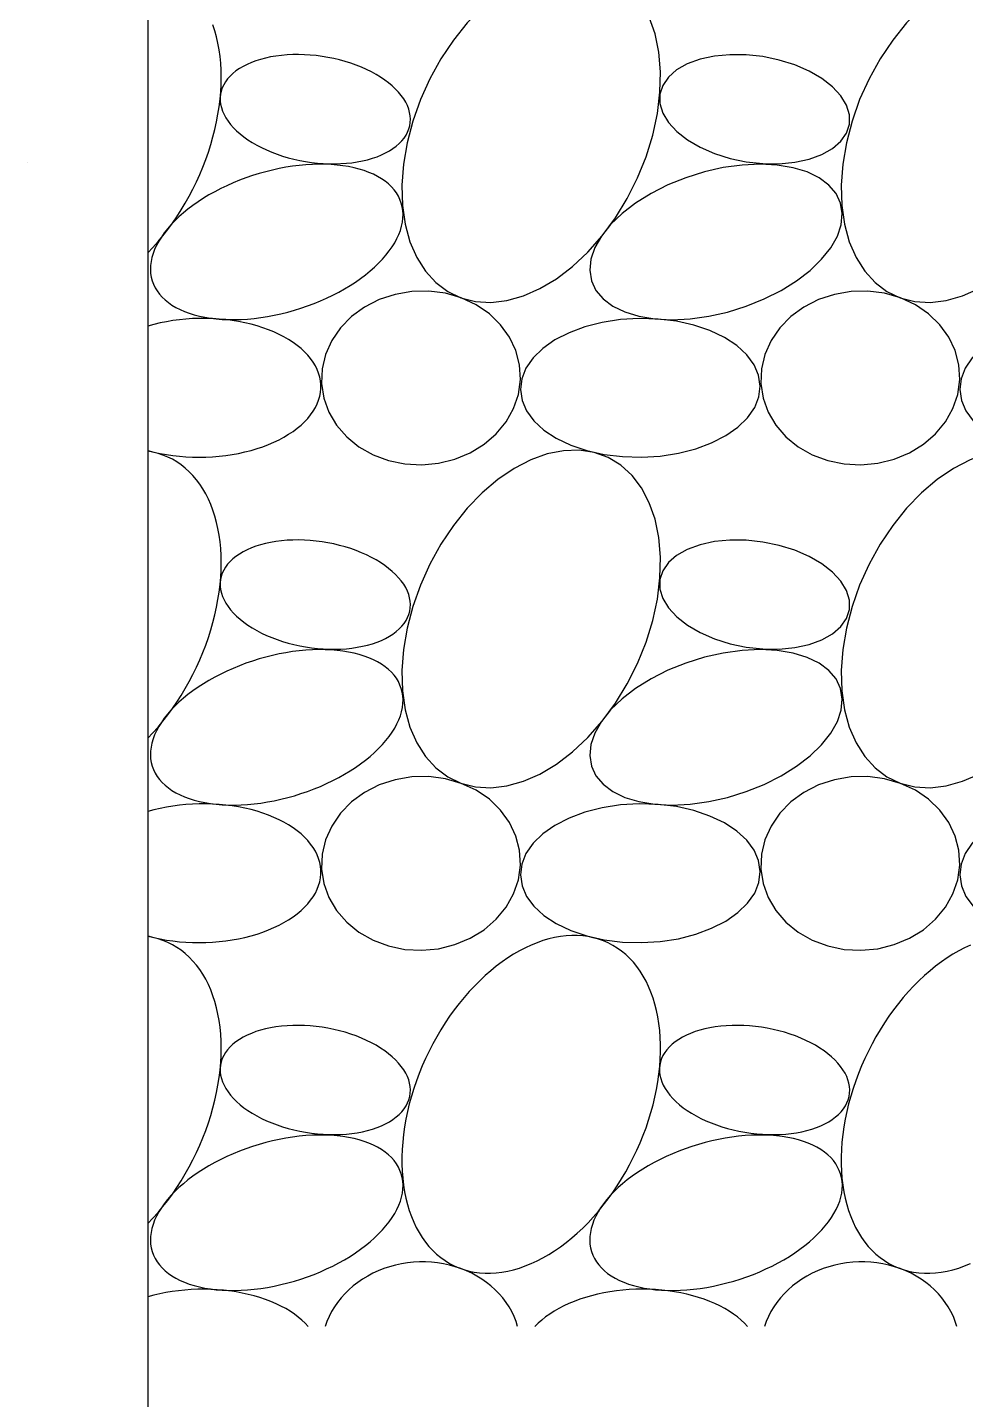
# Model space of a CAD drawing. Extents: x 10 to 698, y 9 to 300.
# Drawn here: x 645.987 to 648.121, y 136.613 to 139.733 of the extents above; entities that cross this region are included whole.
import ezdxf

# ---------------------------------------------------------------- set-up
doc = ezdxf.new("R2010")
doc.units = 0
doc.header["$LTSCALE"] = 0.5
doc.header["$MEASUREMENT"] = 0
doc.layers.get('0').update_dxf_attribs({"linetype": 'CONTINUOUS'})
doc.layers.add('A-DETL-MCUT', color=2, linetype='CONTINUOUS')
doc.layers.add('A-DETL-PATT', color=8, linetype='CONTINUOUS')

# ---------------------------------------------------------------- blocks, each defined once
blk = doc.blocks.new('BATT-01')
at = {"flags": 128}
for points in [[(-0.06648, 0.06741), (-0.07044, 0.06884), (-0.07469, 0.06949), (-0.07917, 0.06935), (-0.0838, 0.06843), (-0.0885, 0.06674), (-0.09321, 0.0643), (-0.09783, 0.06116), (-0.1023, 0.05738), (-0.10654, 0.053), (-0.11048, 0.04811), (-0.11406, 0.04278), (-0.11721, 0.0371), (-0.1199, 0.03117), (-0.12206, 0.02508), (-0.12368, 0.01893), (-0.12471, 0.01282), (-0.12515, 0.00685), (-0.12498, 0.00113), (-0.12421, -0.00426), (-0.12285, -0.00922), (-0.12093, -0.01368), (-0.11847, -0.01756), (-0.11552, -0.0208), (-0.11213, -0.02335), (-0.10834, -0.02515), (-0.10422, -0.0262), (-0.09985, -0.02645), (-0.09529, -0.02592), (-0.09061, -0.02461), (-0.0859, -0.02254), (-0.08122, -0.01975), (-0.07667, -0.01628), (-0.07231, -0.01219), (-0.06821, -0.00755), (-0.06444, -0.00243), (-0.06107, 0.00309), (-0.05814, 0.0089), (-0.05571, 0.01493), (-0.05382, 0.02106), (-0.05249, 0.0272), (-0.05176, 0.03325), (-0.05162, 0.03911), (-0.05209, 0.04467), (-0.05315, 0.04986), (-0.0548, 0.05458), (-0.05699, 0.05876), (-0.0597, 0.06233), (-0.06288, 0.06523)], [(-0.0518, 0.0327), (-0.0518, 0.03004), (-0.05098, 0.02734), (-0.04936, 0.02466), (-0.047, 0.02211), (-0.04397, 0.01974), (-0.04036, 0.01764), (-0.03627, 0.01587), (-0.03184, 0.01448), (-0.0272, 0.01352), (-0.02248, 0.01301), (-0.01783, 0.01297), (-0.0134, 0.0134), (-0.00932, 0.01429), (-0.00571, 0.0156), (-0.00268, 0.01731), (-0.00032, 0.01936), (0.00129, 0.02168), (0.00211, 0.02421), (0.00211, 0.02687), (0.00129, 0.02958), (-0.00032, 0.03225), (-0.00268, 0.03481), (-0.00571, 0.03717), (-0.00933, 0.03927), (-0.01341, 0.04104), (-0.01785, 0.04243), (-0.02249, 0.04339), (-0.02721, 0.0439), (-0.03185, 0.04395), (-0.03628, 0.04352), (-0.04037, 0.04263), (-0.04398, 0.04131), (-0.04701, 0.0396), (-0.04937, 0.03756), (-0.05098, 0.03523)], [(-0.07123, -0.0203), (-0.06995, -0.02303), (-0.0679, -0.02545), (-0.06514, -0.02751), (-0.06172, -0.02917), (-0.05772, -0.03038), (-0.05324, -0.03112), (-0.04836, -0.03137), (-0.0432, -0.03112), (-0.03788, -0.03039), (-0.03252, -0.02919), (-0.02722, -0.02754), (-0.02212, -0.02548), (-0.01732, -0.02307), (-0.01294, -0.02034), (-0.00907, -0.01737), (-0.00579, -0.01421), (-0.00319, -0.01095), (-0.00131, -0.00765), (-0.00021, -0.00438), (0.0001, -0.00123), (-0.00039, 0.00175), (-0.00167, 0.00448), (-0.00372, 0.0069), (-0.00648, 0.00897), (-0.0099, 0.01062), (-0.0139, 0.01183), (-0.01839, 0.01257), (-0.02326, 0.01282), (-0.02842, 0.01257), (-0.03374, 0.01184), (-0.03911, 0.01064), (-0.0444, 0.00899), (-0.0495, 0.00694), (-0.0543, 0.00452), (-0.05868, 0.00179), (-0.06255, -0.00118), (-0.06583, -0.00433), (-0.06843, -0.0076), (-0.07031, -0.0109), (-0.07141, -0.01417), (-0.07172, -0.01732)], [(-0.14801, -0.04955), (-0.14737, -0.05369), (-0.14593, -0.05767), (-0.14373, -0.06137), (-0.14085, -0.06468), (-0.13736, -0.06751), (-0.13336, -0.06978), (-0.12897, -0.07142), (-0.12431, -0.07238), (-0.11952, -0.07264), (-0.11473, -0.07219), (-0.11009, -0.07104), (-0.10573, -0.06923), (-0.10177, -0.0668), (-0.09833, -0.06383), (-0.0955, -0.06041), (-0.09337, -0.05662), (-0.09199, -0.05259), (-0.09142, -0.04842), (-0.09166, -0.04423), (-0.0927, -0.04016), (-0.09453, -0.03631), (-0.09708, -0.03279), (-0.10028, -0.0297), (-0.10403, -0.02715), (-0.10825, -0.02519), (-0.11279, -0.02388), (-0.11753, -0.02327), (-0.12233, -0.02336), (-0.12706, -0.02417), (-0.13158, -0.02565), (-0.13576, -0.02778), (-0.13947, -0.03049), (-0.14262, -0.0337), (-0.14511, -0.03732), (-0.14687, -0.04124), (-0.14784, -0.04536)], [(-0.09144, -0.05124), (-0.09098, -0.05432), (-0.08968, -0.05731), (-0.0876, -0.06014), (-0.08476, -0.06274), (-0.08125, -0.06504), (-0.07715, -0.06699), (-0.07257, -0.06854), (-0.06761, -0.06965), (-0.06239, -0.0703), (-0.05705, -0.07046), (-0.05172, -0.07014), (-0.04653, -0.06934), (-0.0416, -0.06809), (-0.03707, -0.0664), (-0.03303, -0.06433), (-0.02959, -0.06193), (-0.02683, -0.05925), (-0.02482, -0.05636), (-0.02362, -0.05333), (-0.02324, -0.05024), (-0.02371, -0.04716), (-0.025, -0.04416), (-0.02709, -0.04134), (-0.02993, -0.03874), (-0.03344, -0.03643), (-0.03753, -0.03448), (-0.04212, -0.03293), (-0.04708, -0.03182), (-0.0523, -0.03118), (-0.05763, -0.03101), (-0.06296, -0.03133), (-0.06816, -0.03213), (-0.07308, -0.03339), (-0.07762, -0.03507), (-0.08166, -0.03714), (-0.0851, -0.03955), (-0.08786, -0.04223), (-0.08986, -0.04512), (-0.09107, -0.04815)]]:
    blk.add_lwpolyline(points, close=True, dxfattribs=at)
blk = doc.blocks.new('*X267')
at = {"color": 0}
blk.add_line((645.9871, 139.4257), (645.9871, 139.4257), dxfattribs=at)

msp = doc.modelspace()

# ---------------------------------------------------------------- linework, layer by layer
at = {"layer": 'A-DETL-MCUT'}
msp.add_line((646.26087003, 141.77896613), (646.26087003, 134.77896613), dxfattribs=at)
at = {"layer": 'A-DETL-PATT', "flags": 128}
for points in [[(646.26087003, 139.22050102), (646.27266586, 139.23298823), (646.28418088, 139.24599826), (646.29539184, 139.25950481), (646.30627608, 139.27348061), (646.3168116, 139.28789742), (646.32697713, 139.30272609), (646.33675211, 139.31793669), (646.34611681, 139.33349846), (646.3550523, 139.34937997), (646.36354052, 139.36554913), (646.37156432, 139.38197327), (646.3791075, 139.3986192), (646.38615481, 139.41545329), (646.39269201, 139.43244154), (646.3987059, 139.4495496), (646.40418432, 139.46674292), (646.40911621, 139.48398676), (646.41349159, 139.50124628), (646.41730163, 139.5184866), (646.42053863, 139.53567289), (646.42319605, 139.55277042), (646.42526853, 139.56974466), (646.42675186, 139.58656129), (646.42764306, 139.60318635), (646.42794033, 139.61958624), (646.42764306, 139.63572783), (646.42675186, 139.65157851), (646.42526853, 139.66710624), (646.42319605, 139.68227965), (646.42053863, 139.69706809), (646.41730163, 139.71144168), (646.41349159, 139.72537137), (646.40911621, 139.73882902)], [(646.26087003, 138.77097682), (646.27465133, 138.76743421), (646.28876477, 138.76434391), (646.30316667, 138.76171549), (646.31781246, 138.75955709), (646.33265681, 138.75787538), (646.34765379, 138.75667557), (646.36275698, 138.75596136), (646.37791964, 138.75573498), (646.39309486, 138.75599712), (646.40823566, 138.75674697), (646.42329519, 138.75798221), (646.43822685, 138.75969902), (646.45298442, 138.76189208), (646.46752225, 138.76455461), (646.48179532, 138.76767837), (646.49575949, 138.77125368), (646.50937152, 138.7752695), (646.5225893, 138.77971338), (646.53537192, 138.78457157), (646.54767982, 138.78982905), (646.55947491, 138.79546953), (646.57072069, 138.80147557), (646.58138236, 138.80782858), (646.59142692, 138.8145089), (646.60082329, 138.82149585), (646.60954239, 138.82876781), (646.61755723, 138.83630228), (646.62484302, 138.84407594), (646.6313772, 138.85206473), (646.63713956, 138.86024392), (646.64211225, 138.86858822), (646.6462799, 138.87707179), (646.6496296, 138.88566838), (646.65215099, 138.89435138), (646.65383626, 138.90309393), (646.6546802, 138.91186897), (646.6546802, 138.92064935), (646.65383626, 138.92940788), (646.65215099, 138.93811746), (646.6496296, 138.94675115), (646.6462799, 138.95528222), (646.64211225, 138.96368428), (646.63713956, 138.97193131), (646.6313772, 138.9799978), (646.62484302, 138.98785879), (646.61755723, 138.99548994), (646.60954239, 139.00286764), (646.60082329, 139.00996906), (646.59142692, 139.01677222), (646.58138236, 139.02325607), (646.57072069, 139.02940055), (646.55947491, 139.03518663), (646.54767982, 139.04059641), (646.53537192, 139.04561315), (646.5225893, 139.05022132), (646.50937152, 139.05440667), (646.49575949, 139.05815624), (646.48179532, 139.06145842), (646.46752225, 139.06430301), (646.45298442, 139.06668118), (646.43822685, 139.0685856), (646.42329519, 139.07001035), (646.40823566, 139.07095103), (646.39309486, 139.07140474), (646.37791964, 139.07137006), (646.36275698, 139.07084711), (646.34765379, 139.0698375), (646.33265681, 139.06834435), (646.31781246, 139.06637229), (646.30316667, 139.06392743), (646.28876477, 139.06101732), (646.27465133, 139.05765097), (646.26087003, 139.0538388)], [(646.26087003, 138.11678233), (646.27266586, 138.12926953), (646.28418088, 138.14227956), (646.29539184, 138.15578612), (646.30627608, 138.16976192), (646.3168116, 138.18417872), (646.32697713, 138.1990074), (646.33675211, 138.21421799), (646.34611681, 138.22977976), (646.3550523, 138.24566127), (646.36354052, 138.26183043), (646.37156432, 138.27825457), (646.3791075, 138.2949005), (646.38615481, 138.3117346), (646.39269201, 138.32872284), (646.3987059, 138.34583091), (646.40418432, 138.36302423), (646.40911621, 138.38026807), (646.41349159, 138.39752758), (646.41730163, 138.4147679), (646.42053863, 138.43195419), (646.42319605, 138.44905173), (646.42526853, 138.46602596), (646.42675186, 138.48284259), (646.42764306, 138.49946765), (646.42794033, 138.51586755), (646.42764306, 138.53200914), (646.42675186, 138.54785981), (646.42526853, 138.56338754), (646.42319605, 138.57856096), (646.42053863, 138.5933494), (646.41730163, 138.60772298), (646.41349159, 138.62165267), (646.40911621, 138.63511032), (646.40418432, 138.64806873), (646.3987059, 138.66050174), (646.39269201, 138.6723842), (646.38615481, 138.68369212), (646.3791075, 138.69440265), (646.37156432, 138.70449414), (646.36354052, 138.71394622), (646.3550523, 138.72273977), (646.34611681, 138.73085704), (646.33675211, 138.73828161), (646.32697713, 138.7449985), (646.3168116, 138.75099412), (646.30627608, 138.75625637), (646.29539184, 138.76077462), (646.28418088, 138.76453972), (646.27266586, 138.76754408), (646.26087003, 138.76978163)], [(646.26087003, 137.66725812), (646.27465133, 137.66371551), (646.28876477, 137.66062521), (646.30316667, 137.6579968), (646.31781246, 137.65583839), (646.33265681, 137.65415668), (646.34765379, 137.65295687), (646.36275698, 137.65224267), (646.37791964, 137.65201629), (646.39309486, 137.65227843), (646.40823566, 137.65302828), (646.42329519, 137.65426352), (646.43822685, 137.65598032), (646.45298442, 137.65817339), (646.46752225, 137.66083591), (646.48179532, 137.66395967), (646.49575949, 137.66753499), (646.50937152, 137.6715508), (646.5225893, 137.67599468), (646.53537192, 137.68085287), (646.54767982, 137.68611035), (646.55947491, 137.69175084), (646.57072069, 137.69775688), (646.58138236, 137.70410989), (646.59142692, 137.7107902), (646.60082329, 137.71777715), (646.60954239, 137.72504912), (646.61755723, 137.73258358), (646.62484302, 137.74035724), (646.6313772, 137.74834603), (646.63713956, 137.75652523), (646.64211225, 137.76486952), (646.6462799, 137.77335309), (646.6496296, 137.78194968), (646.65215099, 137.79063269), (646.65383626, 137.79937524), (646.6546802, 137.80815028), (646.6546802, 137.81693065), (646.65383626, 137.82568918), (646.65215099, 137.83439877), (646.6496296, 137.84303246), (646.6462799, 137.85156353), (646.64211225, 137.85996558), (646.63713956, 137.86821261), (646.6313772, 137.8762791), (646.62484302, 137.88414009), (646.61755723, 137.89177124), (646.60954239, 137.89914894), (646.60082329, 137.90625036), (646.59142692, 137.91305352), (646.58138236, 137.91953738), (646.57072069, 137.92568185), (646.55947491, 137.93146793), (646.54767982, 137.93687771), (646.53537192, 137.94189445), (646.5225893, 137.94650263), (646.50937152, 137.95068797), (646.49575949, 137.95443754), (646.48179532, 137.95773973), (646.46752225, 137.96058431), (646.45298442, 137.96296249), (646.43822685, 137.9648669), (646.42329519, 137.96629165), (646.40823566, 137.96723234), (646.39309486, 137.96768604), (646.37791964, 137.96765137), (646.36275698, 137.96712841), (646.34765379, 137.9661188), (646.33265681, 137.96462566), (646.31781246, 137.9626536), (646.30316667, 137.96020873), (646.28876477, 137.95729862), (646.27465133, 137.95393227), (646.26087003, 137.95012011)], [(646.26087003, 137.01306363), (646.27266586, 137.02555084), (646.28418088, 137.03856086), (646.29539184, 137.05206742), (646.30627608, 137.06604322), (646.3168116, 137.08046002), (646.32697713, 137.0952887), (646.33675211, 137.11049929), (646.34611681, 137.12606107), (646.3550523, 137.14194258), (646.36354052, 137.15811173), (646.37156432, 137.17453587), (646.3791075, 137.19118181), (646.38615481, 137.2080159), (646.39269201, 137.22500414), (646.3987059, 137.24211221), (646.40418432, 137.25930553), (646.40911621, 137.27654937), (646.41349159, 137.29380889), (646.41730163, 137.31104921), (646.42053863, 137.3282355), (646.42319605, 137.34533303), (646.42526853, 137.36230726), (646.42675186, 137.3791239), (646.42764306, 137.39574896), (646.42794033, 137.41214885), (646.42764306, 137.42829044), (646.42675186, 137.44414111), (646.42526853, 137.45966885), (646.42319605, 137.47484226), (646.42053863, 137.4896307), (646.41730163, 137.50400429), (646.41349159, 137.51793397), (646.40911621, 137.53139162), (646.40418432, 137.54435004), (646.3987059, 137.55678304), (646.39269201, 137.5686655), (646.38615481, 137.57997342), (646.3791075, 137.59068395), (646.37156432, 137.60077545), (646.36354052, 137.61022752), (646.3550523, 137.61902107), (646.34611681, 137.62713834), (646.33675211, 137.63456292), (646.32697713, 137.6412798), (646.3168116, 137.64727543), (646.30627608, 137.65253768), (646.29539184, 137.65705592), (646.28418088, 137.66082102), (646.27266586, 137.66382538), (646.26087003, 137.66606293)], [(648.13265415, 137.64641263), (648.11926132, 137.64022374), (648.10589607, 137.63329716), (648.09258608, 137.62564724), (648.07935897, 137.61728985), (648.06624212, 137.6082423), (648.05326275, 137.59852335), (648.04044773, 137.58815314), (648.02782365, 137.57715317), (648.01541666, 137.56554623), (648.00325247, 137.55335637), (647.99135631, 137.54060888), (647.97975282, 137.52733016), (647.96846606, 137.51354774), (647.95751942, 137.49929019), (647.94693559, 137.48458705), (647.9367365, 137.46946881), (647.9269433, 137.45396679), (647.91757628, 137.43811312), (647.90865486, 137.42194068), (647.90019752, 137.40548296), (647.8922218, 137.3887741), (647.88474423, 137.37184871), (647.87778031, 137.35474188), (647.87134446, 137.33748906), (647.86545004, 137.32012602), (647.86010925, 137.30268874), (647.85533317, 137.28521337), (647.85113169, 137.26773611), (647.84751353, 137.25029321), (647.84448618, 137.23292081), (647.84205592, 137.21565491), (647.84022778, 137.19853131), (647.83900556, 137.18158549), (647.83839178, 137.16485258), (647.83838772, 137.14836726), (647.83899339, 137.1321637), (647.84020753, 137.11627548), (647.84202762, 137.10073553), (647.8444499, 137.08557607), (647.84746934, 137.07082851), (647.85107969, 137.05652341), (647.85527345, 137.04269044), (647.86004195, 137.02935825), (647.86537529, 137.01655449), (647.87126242, 137.00430568), (647.87769115, 136.99263723), (647.88464813, 136.9815733), (647.89211897, 136.97113684), (647.90008816, 136.96134948), (647.9085392, 136.95223149), (647.91745456, 136.94380179), (647.92681578, 136.93607783), (647.93660344, 136.92907564), (647.94679726, 136.92280972), (647.95737612, 136.91729306), (647.96831807, 136.91253709), (647.97960046, 136.90855168), (647.99119989, 136.90534508), (648.00309232, 136.90292394), (648.0152531, 136.90129327), (648.02765703, 136.90045646), (648.04027839, 136.90041524), (648.05309104, 136.9011697), (648.0660684, 136.90271827), (648.07918359, 136.90505774), (648.09240942, 136.90818327), (648.10571848, 136.91208837), (648.11908319, 136.91676495), (648.13247583, 136.92220333)], [(647.10235044, 136.77896613), (647.09862523, 136.79054088), (647.09409363, 136.80188457), (647.08877255, 136.8129549), (647.08268182, 136.82371058), (647.07584417, 136.83411153), (647.06828508, 136.84411895), (647.06003273, 136.85369552), (647.05111791, 136.86280555), (647.04157385, 136.87141506), (647.03143614, 136.87949194), (647.02074258, 136.88700609), (647.00953305, 136.89392947), (646.99784933, 136.90023629), (646.98573501, 136.90590302), (646.97323524, 136.91090852), (646.96039664, 136.91523415), (646.94726708, 136.91886376), (646.93389552, 136.92178382), (646.92033181, 136.92398345), (646.90662653, 136.92545444), (646.89283079, 136.92619131), (646.87899602, 136.92619131), (646.86517382, 136.92545444), (646.85141572, 136.92398345), (646.83777302, 136.92178382), (646.82429659, 136.91886376), (646.81103669, 136.91523415), (646.79804275, 136.91090852), (646.78536323, 136.90590302), (646.77304541, 136.90023629), (646.76113522, 136.89392947), (646.74967706, 136.88700609), (646.73871366, 136.87949194), (646.7282859, 136.87141506), (646.71843267, 136.86280555), (646.7091907, 136.85369552), (646.70059445, 136.84411895), (646.69267599, 136.83411153), (646.68546482, 136.82371058), (646.67898785, 136.8129549), (646.67326923, 136.80188457), (646.66833027, 136.79054088), (646.6641894, 136.77896613)], [(648.10178853, 136.77896613), (648.09806331, 136.79054088), (648.09353171, 136.80188457), (648.08821063, 136.8129549), (648.08211991, 136.82371058), (648.07528225, 136.83411153), (648.06772316, 136.84411895), (648.05947082, 136.85369552), (648.050556, 136.86280555), (648.04101194, 136.87141506), (648.03087423, 136.87949194), (648.02018067, 136.88700609), (648.00897113, 136.89392947), (647.99728742, 136.90023629), (647.98517309, 136.90590302), (647.97267332, 136.91090852), (647.95983472, 136.91523415), (647.94670516, 136.91886376), (647.9333336, 136.92178382), (647.91976989, 136.92398345), (647.90606461, 136.92545444), (647.89226887, 136.92619131), (647.87843411, 136.92619131), (647.8646119, 136.92545444), (647.8508538, 136.92398345), (647.8372111, 136.92178382), (647.82373468, 136.91886376), (647.81047477, 136.91523415), (647.79748084, 136.91090852), (647.78480132, 136.90590302), (647.7724835, 136.90023629), (647.7605733, 136.89392947), (647.74911514, 136.88700609), (647.73815174, 136.87949194), (647.72772398, 136.87141506), (647.71787075, 136.86280555), (647.70862878, 136.85369552), (647.70003254, 136.84411895), (647.69211407, 136.83411153), (647.68490291, 136.82371058), (647.67842594, 136.8129549), (647.67270731, 136.80188457), (647.66776835, 136.79054088), (647.66362748, 136.77896613)], [(646.62612443, 136.77896613), (646.61918813, 136.7864303), (646.61155828, 136.79365976), (646.6032572, 136.80063339), (646.59430915, 136.80733079), (646.5847403, 136.81373237), (646.57457862, 136.81981943), (646.56385382, 136.82557417), (646.55259726, 136.83097976), (646.54084184, 136.83602039), (646.52862195, 136.84068134), (646.5159733, 136.84494897), (646.50293288, 136.8488108), (646.48953881, 136.85225555), (646.47583025, 136.85527314), (646.46184729, 136.85785475), (646.44763081, 136.85999283), (646.43322236, 136.86168114), (646.41866409, 136.86291473), (646.40399854, 136.86369), (646.3892686, 136.86400468), (646.37451734, 136.86385785), (646.35978788, 136.86324994), (646.34512329, 136.86218274), (646.33056645, 136.86065935), (646.31615991, 136.85868423), (646.30194579, 136.85626316), (646.28796566, 136.85340322), (646.27426038, 136.85011276), (646.26087003, 136.84640141)], [(647.62556251, 136.77896613), (647.61855991, 136.78649714), (647.6108513, 136.79378896), (647.60245962, 136.80081988), (647.59340985, 136.80756896), (647.58372895, 136.81401613), (647.57344573, 136.82014218), (647.5625908, 136.82592888), (647.55119648, 136.83135899), (647.5392967, 136.83641635), (647.52692687, 136.84108591), (647.51412384, 136.84535377), (647.5009257, 136.84920721), (647.48737176, 136.85263476), (647.47350238, 136.85562623), (647.45935882, 136.8581727), (647.44498322, 136.8602666), (647.43041836, 136.86190168), (647.4157076, 136.86307309), (647.40089474, 136.86377733), (647.38602389, 136.86401232), (647.37113931, 136.86377733), (647.35628531, 136.86307309), (647.34150612, 136.86190168), (647.32684574, 136.8602666), (647.31234781, 136.8581727), (647.2980555, 136.85562623), (647.28401136, 136.85263476), (647.27025719, 136.84920721), (647.25683394, 136.84535377), (647.24378159, 136.84108591), (647.23113898, 136.83641635), (647.21894375, 136.83135899), (647.20723221, 136.82592888), (647.19603924, 136.82014218), (647.18539814, 136.81401613), (647.1753406, 136.80756896), (647.16589657, 136.80081988), (647.15709415, 136.79378896), (647.14895957, 136.78649714), (647.14151702, 136.77896613)]]:
    msp.add_lwpolyline(points, dxfattribs=at)
for points in [[(646.4263339, 139.58110669), (646.42558098, 139.57361179), (646.42566526, 139.56601449), (646.4265864, 139.55834419), (646.42834084, 139.55063055), (646.4309218, 139.54290343), (646.43431929, 139.53519272), (646.43852017, 139.52752824), (646.44350818, 139.51993965), (646.44926402, 139.51245631), (646.45576543, 139.50510718), (646.46298726, 139.49792067), (646.47090156, 139.4909246), (646.47947771, 139.48414604), (646.48868254, 139.4776112), (646.49848044, 139.47134537), (646.5088335, 139.4653728), (646.51970166, 139.45971658), (646.53104288, 139.4543986), (646.54281327, 139.44943944), (646.55496732, 139.44485827), (646.56745798, 139.44067284), (646.58023694, 139.43689931), (646.59325476, 139.43355231), (646.60646108, 139.43064477), (646.6198048, 139.42818794), (646.63323429, 139.42619133), (646.64669761, 139.42466267), (646.66014267, 139.42360786), (646.67351744, 139.42303099), (646.68677019, 139.42293429), (646.69984963, 139.42331814), (646.71270518, 139.42418104), (646.7252871, 139.42551966), (646.7375467, 139.42732883), (646.74943656, 139.42960154), (646.76091068, 139.432329), (646.77192466, 139.43550065), (646.7824359, 139.43910423), (646.79240373, 139.4431258), (646.80178959, 139.4475498), (646.81055716, 139.45235911), (646.81867252, 139.45753512), (646.82610429, 139.46305781), (646.8328237, 139.46890582), (646.83880475, 139.47505651), (646.84402432, 139.4814861), (646.84846221, 139.48816971), (646.85210124, 139.49508148), (646.85492734, 139.50219466), (646.85692957, 139.50948175), (646.8581002, 139.51691455), (646.85843468, 139.5244643), (646.85793173, 139.5321018), (646.85659329, 139.53979749), (646.85442454, 139.5475216), (646.85143387, 139.55524426), (646.84763284, 139.56293558), (646.84303618, 139.5705658), (646.83766165, 139.57810541), (646.83153006, 139.58552523), (646.82466512, 139.59279657), (646.8170934, 139.59989129), (646.80884418, 139.60678194), (646.79994938, 139.61344186), (646.79044342, 139.61984529), (646.78036307, 139.62596746), (646.76974732, 139.63178467), (646.75863726, 139.63727442), (646.74707586, 139.64241548), (646.73510785, 139.64718795), (646.72277953, 139.65157337), (646.7101386, 139.65555478), (646.69723397, 139.65911677), (646.68411556, 139.66224555), (646.67083412, 139.66492903), (646.65744103, 139.66715683), (646.64398811, 139.66892032), (646.63052742, 139.67021268), (646.61711101, 139.67102891), (646.60379081, 139.67136586), (646.59061834, 139.67122222), (646.57764457, 139.67059854), (646.56491968, 139.66949725), (646.55249291, 139.66792259), (646.54041234, 139.66588067), (646.5287247, 139.66337937), (646.5174752, 139.66042839), (646.50670738, 139.65703913), (646.49646289, 139.65322471), (646.48678137, 139.64899988), (646.47770026, 139.644381), (646.46925471, 139.63938592), (646.46147738, 139.63403398), (646.45439837, 139.62834588), (646.44804506, 139.62234363), (646.44244204, 139.61605044), (646.43761098, 139.60949067), (646.43357056, 139.60268969), (646.43033643, 139.59567382), (646.4279211, 139.5884702)], [(646.2708685, 139.15709542), (646.27380725, 139.14906936), (646.27754089, 139.14131606), (646.28205885, 139.13385751), (646.28734832, 139.12671485), (646.29339431, 139.11990832), (646.30017967, 139.11345721), (646.30768518, 139.10737982), (646.31588956, 139.10169337), (646.32476955, 139.09641398), (646.33429999, 139.09155661), (646.34445385, 139.08713504), (646.35520235, 139.08316179), (646.36651503, 139.07964813), (646.37835982, 139.07660402), (646.39070315, 139.07403809), (646.40351002, 139.07195761), (646.41674413, 139.07036848), (646.43036798, 139.0692752), (646.44434293, 139.06868087), (646.45862938, 139.06858718), (646.47318684, 139.06899439), (646.48797403, 139.06990135), (646.50294904, 139.07130549), (646.51806943, 139.07320282), (646.53329233, 139.07558798), (646.54857458, 139.07845419), (646.56387288, 139.08179333), (646.57914386, 139.08559594), (646.59434423, 139.08985124), (646.6094309, 139.09454717), (646.62436111, 139.09967041), (646.63909254, 139.10520645), (646.65358342, 139.11113959), (646.66779269, 139.11745301), (646.68168006, 139.12412882), (646.69520618, 139.13114809), (646.70833269, 139.13849093), (646.72102239, 139.14613652), (646.73323931, 139.15406319), (646.74494883, 139.16224847), (646.75611774, 139.17066916), (646.76671439, 139.17930139), (646.77670873, 139.18812069), (646.78607246, 139.19710207), (646.79477901, 139.20622005), (646.8028037, 139.21544881), (646.8101238, 139.22476217), (646.81671856, 139.23413374), (646.82256927, 139.24353695), (646.82765935, 139.25294514), (646.83197438, 139.26233166), (646.83550213, 139.27166989), (646.83823259, 139.28093337), (646.84015803, 139.29009582), (646.84127298, 139.29913129), (646.84157429, 139.30801416), (646.8410611, 139.31671925), (646.83973487, 139.32522188), (646.83759936, 139.33349796), (646.83466061, 139.34152402), (646.83092697, 139.34927732), (646.82640901, 139.35673587), (646.82111954, 139.36387853), (646.81507355, 139.37068506), (646.80828819, 139.37713617), (646.80078268, 139.38321356), (646.7925783, 139.38890001), (646.78369831, 139.3941794), (646.77416787, 139.39903677), (646.76401401, 139.40345834), (646.75326551, 139.40743159), (646.74195283, 139.41094525), (646.73010804, 139.41398936), (646.71776471, 139.41655529), (646.70495784, 139.41863577), (646.69172373, 139.4202249), (646.67809988, 139.42131818), (646.66412493, 139.42191251), (646.64983847, 139.4220062), (646.63528102, 139.42159899), (646.62049383, 139.42069203), (646.60551882, 139.41928789), (646.59039843, 139.41739056), (646.57517553, 139.4150054), (646.55989328, 139.41213919), (646.54459497, 139.40880005), (646.529324, 139.40499744), (646.51412363, 139.40074214), (646.49903696, 139.39604621), (646.48410675, 139.39092297), (646.46937532, 139.38538693), (646.45488444, 139.37945379), (646.44067517, 139.37314037), (646.4267878, 139.36646456), (646.41326168, 139.35944529), (646.40013517, 139.35210245), (646.38744547, 139.34445686), (646.37522855, 139.33653019), (646.36351903, 139.32834491), (646.35235012, 139.31992422), (646.34175347, 139.31129199), (646.33175912, 139.30247269), (646.3223954, 139.29349131), (646.31368885, 139.28437333), (646.30566416, 139.27514457), (646.29834406, 139.26583121), (646.2917493, 139.25645964), (646.28589859, 139.24705643), (646.28080851, 139.23764824), (646.27649347, 139.22826172), (646.27296573, 139.21892349), (646.27023527, 139.20966001), (646.26830983, 139.20049756), (646.26719488, 139.19146209), (646.26689357, 139.18257922), (646.26740676, 139.17387413), (646.26873299, 139.1653715)], [(646.4263339, 138.47738799), (646.42558098, 138.46989309), (646.42566526, 138.46229579), (646.4265864, 138.45462549), (646.42834084, 138.44691186), (646.4309218, 138.43918473), (646.43431929, 138.43147402), (646.43852017, 138.42380954), (646.44350818, 138.41622096), (646.44926402, 138.40873762), (646.45576543, 138.40138848), (646.46298726, 138.39420198), (646.47090156, 138.38720591), (646.47947771, 138.38042734), (646.48868254, 138.37389251), (646.49848044, 138.36762668), (646.5088335, 138.3616541), (646.51970166, 138.35599788), (646.53104288, 138.3506799), (646.54281327, 138.34572074), (646.55496732, 138.34113958), (646.56745798, 138.33695414), (646.58023694, 138.33318062), (646.59325476, 138.32983361), (646.60646108, 138.32692607), (646.6198048, 138.32446924), (646.63323429, 138.32247264), (646.64669761, 138.32094397), (646.66014267, 138.31988916), (646.67351744, 138.31931229), (646.68677019, 138.3192156), (646.69984963, 138.31959944), (646.71270518, 138.32046234), (646.7252871, 138.32180097), (646.7375467, 138.32361013), (646.74943656, 138.32588284), (646.76091068, 138.3286103), (646.77192466, 138.33178195), (646.7824359, 138.33538554), (646.79240373, 138.33940711), (646.80178959, 138.3438311), (646.81055716, 138.34864041), (646.81867252, 138.35381642), (646.82610429, 138.35933911), (646.8328237, 138.36518712), (646.83880475, 138.37133782), (646.84402432, 138.3777674), (646.84846221, 138.38445101), (646.85210124, 138.39136278), (646.85492734, 138.39847597), (646.85692957, 138.40576306), (646.8581002, 138.41319586), (646.85843468, 138.42074561), (646.85793173, 138.4283831), (646.85659329, 138.43607879), (646.85442454, 138.44380291), (646.85143387, 138.45152556), (646.84763284, 138.45921688), (646.84303618, 138.4668471), (646.83766165, 138.47438671), (646.83153006, 138.48180654), (646.82466512, 138.48907788), (646.8170934, 138.49617259), (646.80884418, 138.50306324), (646.79994938, 138.50972317), (646.79044342, 138.5161266), (646.78036307, 138.52224876), (646.76974732, 138.52806597), (646.75863726, 138.53355573), (646.74707586, 138.53869678), (646.73510785, 138.54346926), (646.72277953, 138.54785468), (646.7101386, 138.55183608), (646.69723397, 138.55539807), (646.68411556, 138.55852686), (646.67083412, 138.56121034), (646.65744103, 138.56343813), (646.64398811, 138.56520162), (646.63052742, 138.56649398), (646.61711101, 138.56731022), (646.60379081, 138.56764717), (646.59061834, 138.56750352), (646.57764457, 138.56687985), (646.56491968, 138.56577855), (646.55249291, 138.56420389), (646.54041234, 138.56216197), (646.5287247, 138.55966068), (646.5174752, 138.55670969), (646.50670738, 138.55332043), (646.49646289, 138.54950601), (646.48678137, 138.54528119), (646.47770026, 138.5406623), (646.46925471, 138.53566723), (646.46147738, 138.53031528), (646.45439837, 138.52462718), (646.44804506, 138.51862493), (646.44244204, 138.51233174), (646.43761098, 138.50577197), (646.43357056, 138.49897099), (646.43033643, 138.49195512), (646.4279211, 138.4847515)], [(646.2708685, 138.05337672), (646.27380725, 138.04535066), (646.27754089, 138.03759737), (646.28205885, 138.03013881), (646.28734832, 138.02299615), (646.29339431, 138.01618962), (646.30017967, 138.00973852), (646.30768518, 138.00366113), (646.31588956, 137.99797468), (646.32476955, 137.99269528), (646.33429999, 137.98783792), (646.34445385, 137.98341634), (646.35520235, 137.9794431), (646.36651503, 137.97592944), (646.37835982, 137.97288533), (646.39070315, 137.9703194), (646.40351002, 137.96823892), (646.41674413, 137.96664978), (646.43036798, 137.9655565), (646.44434293, 137.96496218), (646.45862938, 137.96486849), (646.47318684, 137.9652757), (646.48797403, 137.96618266), (646.50294904, 137.96758679), (646.51806943, 137.96948413), (646.53329233, 137.97186928), (646.54857458, 137.97473549), (646.56387288, 137.97807463), (646.57914386, 137.98187725), (646.59434423, 137.98613255), (646.6094309, 137.99082847), (646.62436111, 137.99595172), (646.63909254, 138.00148776), (646.65358342, 138.00742089), (646.66779269, 138.01373431), (646.68168006, 138.02041012), (646.69520618, 138.02742939), (646.70833269, 138.03477223), (646.72102239, 138.04241782), (646.73323931, 138.05034449), (646.74494883, 138.05852977), (646.75611774, 138.06695047), (646.76671439, 138.0755827), (646.77670873, 138.084402), (646.78607246, 138.09338337), (646.79477901, 138.10250136), (646.8028037, 138.11173011), (646.8101238, 138.12104347), (646.81671856, 138.13041504), (646.82256927, 138.13981825), (646.82765935, 138.14922645), (646.83197438, 138.15861297), (646.83550213, 138.1679512), (646.83823259, 138.17721467), (646.84015803, 138.18637713), (646.84127298, 138.1954126), (646.84157429, 138.20429546), (646.8410611, 138.21300055), (646.83973487, 138.22150319), (646.83759936, 138.22977927), (646.83466061, 138.23780533), (646.83092697, 138.24555862), (646.82640901, 138.25301717), (646.82111954, 138.26015984), (646.81507355, 138.26696637), (646.80828819, 138.27341747), (646.80078268, 138.27949486), (646.7925783, 138.28518131), (646.78369831, 138.2904607), (646.77416787, 138.29531807), (646.76401401, 138.29973964), (646.75326551, 138.30371289), (646.74195283, 138.30722655), (646.73010804, 138.31027066), (646.71776471, 138.31283659), (646.70495784, 138.31491707), (646.69172373, 138.3165062), (646.67809988, 138.31759948), (646.66412493, 138.31819381), (646.64983847, 138.3182875), (646.63528102, 138.31788029), (646.62049383, 138.31697333), (646.60551882, 138.31556919), (646.59039843, 138.31367186), (646.57517553, 138.31128671), (646.55989328, 138.3084205), (646.54459497, 138.30508135), (646.529324, 138.30127874), (646.51412363, 138.29702344), (646.49903696, 138.29232751), (646.48410675, 138.28720427), (646.46937532, 138.28166823), (646.45488444, 138.27573509), (646.44067517, 138.26942167), (646.4267878, 138.26274587), (646.41326168, 138.25572659), (646.40013517, 138.24838376), (646.38744547, 138.24073817), (646.37522855, 138.2328115), (646.36351903, 138.22462621), (646.35235012, 138.21620552), (646.34175347, 138.20757329), (646.33175912, 138.19875399), (646.3223954, 138.18977262), (646.31368885, 138.18065463), (646.30566416, 138.17142588), (646.29834406, 138.16211252), (646.2917493, 138.15274095), (646.28589859, 138.14333774), (646.28080851, 138.13392954), (646.27649347, 138.12454302), (646.27296573, 138.11520479), (646.27023527, 138.10594132), (646.26830983, 138.09677886), (646.26719488, 138.08774339), (646.26689357, 138.07886052), (646.26740676, 138.07015543), (646.26873299, 138.0616528)], [(647.30831579, 137.6513229), (647.29737383, 137.65607886), (647.28609144, 137.66006428), (647.27449201, 137.66327088), (647.26259959, 137.66569202), (647.2504388, 137.66732269), (647.23803488, 137.6681595), (647.22541351, 137.66820072), (647.21260087, 137.66744626), (647.1996235, 137.66589769), (647.18650831, 137.66355822), (647.17328248, 137.66043269), (647.15997342, 137.65652759), (647.14660872, 137.651851), (647.13321607, 137.64641263), (647.11982324, 137.64022374), (647.10645798, 137.63329716), (647.093148, 137.62564724), (647.07992088, 137.61728985), (647.06680404, 137.6082423), (647.05382466, 137.59852335), (647.04100965, 137.58815314), (647.02838557, 137.57715317), (647.01597858, 137.56554623), (647.00381439, 137.55335637), (646.99191823, 137.54060888), (646.98031474, 137.52733016), (646.96902798, 137.51354774), (646.95808134, 137.49929019), (646.94749751, 137.48458705), (646.93729842, 137.46946881), (646.92750522, 137.45396679), (646.9181382, 137.43811312), (646.90921677, 137.42194068), (646.90075944, 137.40548296), (646.89278372, 137.3887741), (646.88530615, 137.37184871), (646.87834222, 137.35474188), (646.87190638, 137.33748906), (646.86601196, 137.32012602), (646.86067117, 137.30268874), (646.85589509, 137.28521337), (646.85169361, 137.26773611), (646.84807545, 137.25029321), (646.8450481, 137.23292081), (646.84261784, 137.21565491), (646.8407897, 137.19853131), (646.83956747, 137.18158549), (646.83895369, 137.16485258), (646.83894963, 137.14836726), (646.8395553, 137.1321637), (646.84076944, 137.11627548), (646.84258954, 137.10073553), (646.84501182, 137.08557607), (646.84803126, 137.07082851), (646.8516416, 137.05652341), (646.85583537, 137.04269044), (646.86060387, 137.02935825), (646.86593721, 137.01655449), (646.87182434, 137.00430568), (646.87825306, 136.99263723), (646.88521005, 136.9815733), (646.89268088, 136.97113684), (646.90065008, 136.96134948), (646.90910112, 136.95223149), (646.91801648, 136.94380179), (646.9273777, 136.93607783), (646.93716536, 136.92907564), (646.94735918, 136.92280972), (646.95793803, 136.91729306), (646.96887999, 136.91253709), (646.98016238, 136.90855168), (646.99176181, 136.90534508), (647.00365423, 136.90292394), (647.01581502, 136.90129327), (647.02821894, 136.90045646), (647.04084031, 136.90041524), (647.05365295, 136.9011697), (647.06663032, 136.90271827), (647.07974551, 136.90505774), (647.09297134, 136.90818327), (647.1062804, 136.91208837), (647.1196451, 136.91676495), (647.13303775, 136.92220333), (647.14643058, 136.92839222), (647.15979584, 136.9353188), (647.17310582, 136.94296871), (647.18633294, 136.95132611), (647.19944978, 136.96037365), (647.21242916, 136.9700926), (647.22524417, 136.98046281), (647.23786825, 136.99146279), (647.25027524, 137.00306973), (647.26243943, 137.01525958), (647.27433559, 137.02800708), (647.28593908, 137.0412858), (647.29722584, 137.05506822), (647.30817248, 137.06932577), (647.31875632, 137.08402891), (647.3289554, 137.09914715), (647.3387486, 137.11464917), (647.34811562, 137.13050283), (647.35703705, 137.14667528), (647.36549438, 137.16313299), (647.3734701, 137.17984186), (647.38094767, 137.19676725), (647.3879116, 137.21387408), (647.39434744, 137.23112689), (647.40024186, 137.24848993), (647.40558265, 137.26592721), (647.41035873, 137.28340259), (647.41456021, 137.30087984), (647.41817837, 137.31832275), (647.42120572, 137.33569515), (647.42363598, 137.35296105), (647.42546412, 137.37008465), (647.42668635, 137.38703047), (647.42730013, 137.40376338), (647.42730419, 137.4202487), (647.42669852, 137.43645226), (647.42548438, 137.45234048), (647.42366428, 137.46788043), (647.421242, 137.48303989), (647.41822256, 137.49778745), (647.41461222, 137.51209255), (647.41041845, 137.52592552), (647.40564995, 137.53925771), (647.40031661, 137.55206147), (647.39442948, 137.56431027), (647.38800076, 137.57597873), (647.38104377, 137.58704265), (647.37357294, 137.59747911), (647.36560374, 137.60726648), (647.3571527, 137.61638446), (647.34823734, 137.62481417), (647.33887612, 137.63253812), (647.32908846, 137.63954032), (647.31889464, 137.64580624)], [(646.4263339, 137.3736693), (646.42558098, 137.3661744), (646.42566526, 137.3585771), (646.4265864, 137.35090679), (646.42834084, 137.34319316), (646.4309218, 137.33546604), (646.43431929, 137.32775532), (646.43852017, 137.32009085), (646.44350818, 137.31250226), (646.44926402, 137.30501892), (646.45576543, 137.29766978), (646.46298726, 137.29048328), (646.47090156, 137.28348721), (646.47947771, 137.27670865), (646.48868254, 137.27017381), (646.49848044, 137.26390798), (646.5088335, 137.25793541), (646.51970166, 137.25227919), (646.53104288, 137.24696121), (646.54281327, 137.24200204), (646.55496732, 137.23742088), (646.56745798, 137.23323544), (646.58023694, 137.22946192), (646.59325476, 137.22611492), (646.60646108, 137.22320738), (646.6198048, 137.22075055), (646.63323429, 137.21875394), (646.64669761, 137.21722528), (646.66014267, 137.21617047), (646.67351744, 137.2155936), (646.68677019, 137.2154969), (646.69984963, 137.21588074), (646.71270518, 137.21674365), (646.7252871, 137.21808227), (646.7375467, 137.21989144), (646.74943656, 137.22216414), (646.76091068, 137.2248916), (646.77192466, 137.22806326), (646.7824359, 137.23166684), (646.79240373, 137.23568841), (646.80178959, 137.24011241), (646.81055716, 137.24492171), (646.81867252, 137.25009773), (646.82610429, 137.25562042), (646.8328237, 137.26146842), (646.83880475, 137.26761912), (646.84402432, 137.27404871), (646.84846221, 137.28073232), (646.85210124, 137.28764408), (646.85492734, 137.29475727), (646.85692957, 137.30204436), (646.8581002, 137.30947716), (646.85843468, 137.31702691), (646.85793173, 137.32466441), (646.85659329, 137.3323601), (646.85442454, 137.34008421), (646.85143387, 137.34780687), (646.84763284, 137.35549818), (646.84303618, 137.36312841), (646.83766165, 137.37066802), (646.83153006, 137.37808784), (646.82466512, 137.38535918), (646.8170934, 137.3924539), (646.80884418, 137.39934455), (646.79994938, 137.40600447), (646.79044342, 137.4124079), (646.78036307, 137.41853006), (646.76974732, 137.42434728), (646.75863726, 137.42983703), (646.74707586, 137.43497809), (646.73510785, 137.43975056), (646.72277953, 137.44413598), (646.7101386, 137.44811739), (646.69723397, 137.45167937), (646.68411556, 137.45480816), (646.67083412, 137.45749164), (646.65744103, 137.45971944), (646.64398811, 137.46148293), (646.63052742, 137.46277529), (646.61711101, 137.46359152), (646.60379081, 137.46392847), (646.59061834, 137.46378483), (646.57764457, 137.46316115), (646.56491968, 137.46205985), (646.55249291, 137.4604852), (646.54041234, 137.45844327), (646.5287247, 137.45594198), (646.5174752, 137.452991), (646.50670738, 137.44960174), (646.49646289, 137.44578732), (646.48678137, 137.44156249), (646.47770026, 137.4369436), (646.46925471, 137.43194853), (646.46147738, 137.42659659), (646.45439837, 137.42090849), (646.44804506, 137.41490623), (646.44244204, 137.40861305), (646.43761098, 137.40205328), (646.43357056, 137.3952523), (646.43033643, 137.38823643), (646.4279211, 137.3810328)], [(647.42577198, 137.3736693), (647.42501907, 137.3661744), (647.42510334, 137.3585771), (647.42602448, 137.35090679), (647.42777893, 137.34319316), (647.43035989, 137.33546604), (647.43375738, 137.32775532), (647.43795825, 137.32009085), (647.44294626, 137.31250226), (647.4487021, 137.30501892), (647.45520351, 137.29766978), (647.46242534, 137.29048328), (647.47033964, 137.28348721), (647.47891579, 137.27670865), (647.48812063, 137.27017381), (647.49791852, 137.26390798), (647.50827158, 137.25793541), (647.51913974, 137.25227919), (647.53048096, 137.24696121), (647.54225136, 137.24200204), (647.5544054, 137.23742088), (647.56689606, 137.23323544), (647.57967503, 137.22946192), (647.59269285, 137.22611492), (647.60589916, 137.22320738), (647.61924288, 137.22075055), (647.63267238, 137.21875394), (647.6461357, 137.21722528), (647.65958075, 137.21617047), (647.67295552, 137.2155936), (647.68620827, 137.2154969), (647.69928772, 137.21588074), (647.71214327, 137.21674365), (647.72472518, 137.21808227), (647.73698478, 137.21989144), (647.74887464, 137.22216414), (647.76034876, 137.2248916), (647.77136274, 137.22806326), (647.78187398, 137.23166684), (647.79184181, 137.23568841), (647.80122767, 137.24011241), (647.80999524, 137.24492171), (647.81811061, 137.25009773), (647.82554237, 137.25562042), (647.83226178, 137.26146842), (647.83824284, 137.26761912), (647.84346241, 137.27404871), (647.84790029, 137.28073232), (647.85153932, 137.28764408), (647.85436542, 137.29475727), (647.85636766, 137.30204436), (647.85753828, 137.30947716), (647.85787276, 137.31702691), (647.85736981, 137.32466441), (647.85603137, 137.3323601), (647.85386262, 137.34008421), (647.85087195, 137.34780687), (647.84707093, 137.35549818), (647.84247426, 137.36312841), (647.83709974, 137.37066802), (647.83096815, 137.37808784), (647.82410321, 137.38535918), (647.81653148, 137.3924539), (647.80828226, 137.39934455), (647.79938747, 137.40600447), (647.7898815, 137.4124079), (647.77980115, 137.41853006), (647.76918541, 137.42434728), (647.75807534, 137.42983703), (647.74651394, 137.43497809), (647.73454593, 137.43975056), (647.72221762, 137.44413598), (647.70957669, 137.44811739), (647.69667205, 137.45167937), (647.68355364, 137.45480816), (647.6702722, 137.45749164), (647.65687911, 137.45971944), (647.6434262, 137.46148293), (647.6299655, 137.46277529), (647.6165491, 137.46359152), (647.6032289, 137.46392847), (647.59005643, 137.46378483), (647.57708265, 137.46316115), (647.56435776, 137.46205985), (647.551931, 137.4604852), (647.53985042, 137.45844327), (647.52816278, 137.45594198), (647.51691329, 137.452991), (647.50614547, 137.44960174), (647.49590098, 137.44578732), (647.48621945, 137.44156249), (647.47713834, 137.4369436), (647.46869279, 137.43194853), (647.46091546, 137.42659659), (647.45383645, 137.42090849), (647.44748315, 137.41490623), (647.44188012, 137.40861305), (647.43704906, 137.40205328), (647.43300865, 137.3952523), (647.42977452, 137.38823643), (647.42735918, 137.3810328)], [(646.2708685, 136.94965803), (646.27380725, 136.94163196), (646.27754089, 136.93387867), (646.28205885, 136.92642012), (646.28734832, 136.91927745), (646.29339431, 136.91247092), (646.30017967, 136.90601982), (646.30768518, 136.89994243), (646.31588956, 136.89425598), (646.32476955, 136.88897659), (646.33429999, 136.88411922), (646.34445385, 136.87969765), (646.35520235, 136.8757244), (646.36651503, 136.87221074), (646.37835982, 136.86916663), (646.39070315, 136.8666007), (646.40351002, 136.86452022), (646.41674413, 136.86293109), (646.43036798, 136.86183781), (646.44434293, 136.86124348), (646.45862938, 136.86114979), (646.47318684, 136.861557), (646.48797403, 136.86246396), (646.50294904, 136.8638681), (646.51806943, 136.86576543), (646.53329233, 136.86815058), (646.54857458, 136.87101679), (646.56387288, 136.87435594), (646.57914386, 136.87815855), (646.59434423, 136.88241385), (646.6094309, 136.88710978), (646.62436111, 136.89223302), (646.63909254, 136.89776906), (646.65358342, 136.9037022), (646.66779269, 136.91001562), (646.68168006, 136.91669143), (646.69520618, 136.9237107), (646.70833269, 136.93105353), (646.72102239, 136.93869913), (646.73323931, 136.9466258), (646.74494883, 136.95481108), (646.75611774, 136.96323177), (646.76671439, 136.971864), (646.77670873, 136.9806833), (646.78607246, 136.98966468), (646.79477901, 136.99878266), (646.8028037, 137.00801142), (646.8101238, 137.01732478), (646.81671856, 137.02669634), (646.82256927, 137.03609955), (646.82765935, 137.04550775), (646.83197438, 137.05489427), (646.83550213, 137.0642325), (646.83823259, 137.07349597), (646.84015803, 137.08265843), (646.84127298, 137.0916939), (646.84157429, 137.10057677), (646.8410611, 137.10928186), (646.83973487, 137.11778449), (646.83759936, 137.12606057), (646.83466061, 137.13408663), (646.83092697, 137.14183993), (646.82640901, 137.14929848), (646.82111954, 137.15644114), (646.81507355, 137.16324767), (646.80828819, 137.16969878), (646.80078268, 137.17577617), (646.7925783, 137.18146262), (646.78369831, 137.18674201), (646.77416787, 137.19159937), (646.76401401, 137.19602095), (646.75326551, 137.1999942), (646.74195283, 137.20350785), (646.73010804, 137.20655196), (646.71776471, 137.2091179), (646.70495784, 137.21119838), (646.69172373, 137.21278751), (646.67809988, 137.21388079), (646.66412493, 137.21447512), (646.64983847, 137.21456881), (646.63528102, 137.21416159), (646.62049383, 137.21325463), (646.60551882, 137.2118505), (646.59039843, 137.20995316), (646.57517553, 137.20756801), (646.55989328, 137.2047018), (646.54459497, 137.20136266), (646.529324, 137.19756005), (646.51412363, 137.19330475), (646.49903696, 137.18860882), (646.48410675, 137.18348557), (646.46937532, 137.17794954), (646.45488444, 137.1720164), (646.44067517, 137.16570298), (646.4267878, 137.15902717), (646.41326168, 137.1520079), (646.40013517, 137.14466506), (646.38744547, 137.13701947), (646.37522855, 137.1290928), (646.36351903, 137.12090752), (646.35235012, 137.11248683), (646.34175347, 137.1038546), (646.33175912, 137.09503529), (646.3223954, 137.08605392), (646.31368885, 137.07693593), (646.30566416, 137.06770718), (646.29834406, 137.05839382), (646.2917493, 137.04902225), (646.28589859, 137.03961904), (646.28080851, 137.03021084), (646.27649347, 137.02082433), (646.27296573, 137.01148609), (646.27023527, 137.00222262), (646.26830983, 136.99306016), (646.26719488, 136.9840247), (646.26689357, 136.97514183), (646.26740676, 136.96643674), (646.26873299, 136.9579341)], [(647.27030659, 136.94965803), (647.27324533, 136.94163196), (647.27697897, 136.93387867), (647.28149694, 136.92642012), (647.28678641, 136.91927745), (647.29283239, 136.91247092), (647.29961776, 136.90601982), (647.30712327, 136.89994243), (647.31532765, 136.89425598), (647.32420764, 136.88897659), (647.33373807, 136.88411922), (647.34389193, 136.87969765), (647.35464043, 136.8757244), (647.36595312, 136.87221074), (647.37779791, 136.86916663), (647.39014123, 136.8666007), (647.4029481, 136.86452022), (647.41618222, 136.86293109), (647.42980606, 136.86183781), (647.44378102, 136.86124348), (647.45806747, 136.86114979), (647.47262492, 136.861557), (647.48741211, 136.86246396), (647.50238713, 136.8638681), (647.51750751, 136.86576543), (647.53273041, 136.86815058), (647.54801267, 136.87101679), (647.56331097, 136.87435594), (647.57858195, 136.87815855), (647.59378231, 136.88241385), (647.60886898, 136.88710978), (647.62379919, 136.89223302), (647.63853062, 136.89776906), (647.6530215, 136.9037022), (647.66723077, 136.91001562), (647.68111815, 136.91669143), (647.69464426, 136.9237107), (647.70777077, 136.93105353), (647.72046047, 136.93869913), (647.7326774, 136.9466258), (647.74438691, 136.95481108), (647.75555582, 136.96323177), (647.76615247, 136.971864), (647.77614682, 136.9806833), (647.78551054, 136.98966468), (647.79421709, 136.99878266), (647.80224179, 137.00801142), (647.80956189, 137.01732478), (647.81615664, 137.02669634), (647.82200735, 137.03609955), (647.82709744, 137.04550775), (647.83141247, 137.05489427), (647.83494021, 137.0642325), (647.83767068, 137.07349597), (647.83959611, 137.08265843), (647.84071106, 137.0916939), (647.84101237, 137.10057677), (647.84049919, 137.10928186), (647.83917295, 137.11778449), (647.83703744, 137.12606057), (647.8340987, 137.13408663), (647.83036505, 137.14183993), (647.82584709, 137.14929848), (647.82055762, 137.15644114), (647.81451163, 137.16324767), (647.80772627, 137.16969878), (647.80022076, 137.17577617), (647.79201638, 137.18146262), (647.78313639, 137.18674201), (647.77360596, 137.19159937), (647.7634521, 137.19602095), (647.75270359, 137.1999942), (647.74139091, 137.20350785), (647.72954612, 137.20655196), (647.71720279, 137.2091179), (647.70439592, 137.21119838), (647.69116181, 137.21278751), (647.67753797, 137.21388079), (647.66356301, 137.21447512), (647.64927656, 137.21456881), (647.6347191, 137.21416159), (647.61993191, 137.21325463), (647.6049569, 137.2118505), (647.58983651, 137.20995316), (647.57461362, 137.20756801), (647.55933136, 137.2047018), (647.54403306, 137.20136266), (647.52876208, 137.19756005), (647.51356171, 137.19330475), (647.49847504, 137.18860882), (647.48354483, 137.18348557), (647.46881341, 137.17794954), (647.45432252, 137.1720164), (647.44011325, 137.16570298), (647.42622588, 137.15902717), (647.41269977, 137.1520079), (647.39957325, 137.14466506), (647.38688355, 137.13701947), (647.37466663, 137.1290928), (647.36295712, 137.12090752), (647.35178821, 137.11248683), (647.34119156, 137.1038546), (647.33119721, 137.09503529), (647.32183349, 137.08605392), (647.31312694, 137.07693593), (647.30510224, 137.06770718), (647.29778214, 137.05839382), (647.29118739, 137.04902225), (647.28533668, 137.03961904), (647.28024659, 137.03021084), (647.27593156, 137.02082433), (647.27240381, 137.01148609), (647.26967335, 137.00222262), (647.26774792, 136.99306016), (647.26663296, 136.9840247), (647.26633165, 136.97514183), (647.26684484, 136.96643674), (647.26817107, 136.9579341)]]:
    msp.add_lwpolyline(points, close=True, dxfattribs=at)

# ---------------------------------------------------------------- block references
at = {"layer": 'A-DETL-PATT', "linetype": 'Continuous'}
msp.add_blockref('*X267', (0, 0), dxfattribs=at)
at = {"layer": 'A-DETL-PATT', "xscale": 8, "yscale": 8, "zscale": 8}
for p in [(647.84015964, 139.31948842), (648.83959772, 139.31948842), (647.84015964, 138.21576972), (648.83959772, 138.21576972)]:
    msp.add_blockref('BATT-01', p, dxfattribs=at)

doc.saveas('drawing.dxf')
